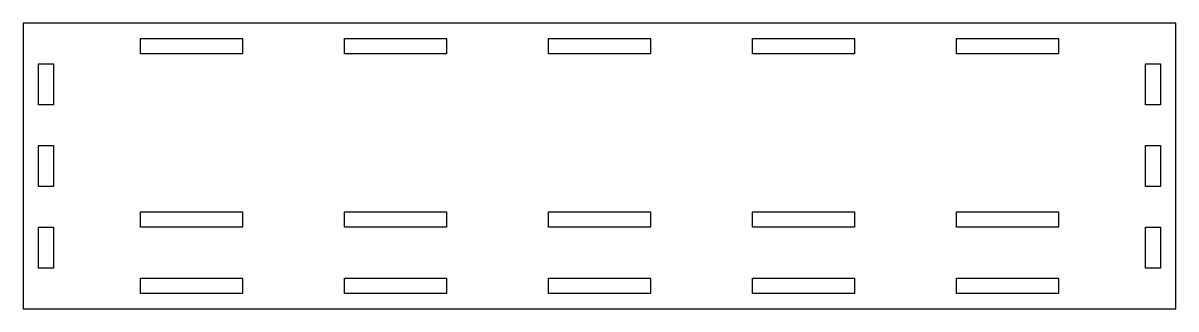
# Model space of a CAD drawing. Extents: x 184 to 410, y 182 to 238.
import ezdxf

# ---------------------------------------------------------------- set-up
doc = ezdxf.new("R2010")
doc.units = 0
doc.layers.add('View', color=7, linetype='CONTINUOUS')

msp = doc.modelspace()

# ---------------------------------------------------------------- linework, layer by layer
at = {"layer": 'View'}
for p, q in [((184, 238), (184, 182)), ((410, 238), (184, 238)), ((410, 182), (410, 238)), ((207, 232), (207, 235)), ((207, 235), (227, 235)), ((227, 235), (227, 232)), ((247, 232), (247, 235)), ((247, 235), (267, 235)), ((267, 235), (267, 232)), ((287, 232), (287, 235)), ((287, 235), (307, 235)), ((307, 235), (307, 232)), ((327, 232), (327, 235)), ((327, 235), (347, 235)), ((347, 235), (347, 232)), ((367, 232), (367, 235)), ((367, 235), (387, 235)), ((387, 235), (387, 232)), ((227, 232), (207, 232)), ((267, 232), (247, 232)), ((307, 232), (287, 232)), ((347, 232), (327, 232)), ((387, 232), (367, 232)), ((187, 222), (187, 230)), ((187, 230), (190, 230)), ((190, 230), (190, 222)), ((404, 222), (404, 230)), ((404, 230), (407, 230)), ((407, 230), (407, 222)), ((190, 222), (187, 222)), ((407, 222), (404, 222)), ((187, 206), (187, 214)), ((187, 214), (190, 214)), ((190, 214), (190, 206)), ((404, 206), (404, 214)), ((404, 214), (407, 214)), ((407, 214), (407, 206)), ((190, 206), (187, 206)), ((407, 206), (404, 206)), ((207, 198), (207, 201)), ((207, 201), (227, 201)), ((227, 201), (227, 198)), ((247, 198), (247, 201)), ((247, 201), (267, 201)), ((267, 201), (267, 198)), ((287, 198), (287, 201)), ((287, 201), (307, 201)), ((307, 201), (307, 198)), ((327, 198), (327, 201)), ((327, 201), (347, 201)), ((347, 201), (347, 198)), ((367, 198), (367, 201)), ((367, 201), (387, 201)), ((387, 201), (387, 198)), ((187, 190), (187, 198)), ((187, 198), (190, 198)), ((190, 198), (190, 190)), ((227, 198), (207, 198)), ((267, 198), (247, 198)), ((307, 198), (287, 198)), ((347, 198), (327, 198)), ((387, 198), (367, 198)), ((404, 190), (404, 198)), ((404, 198), (407, 198)), ((407, 198), (407, 190)), ((190, 190), (187, 190)), ((407, 190), (404, 190)), ((207, 185), (207, 188)), ((207, 188), (227, 188)), ((227, 188), (227, 185)), ((247, 185), (247, 188)), ((247, 188), (267, 188)), ((267, 188), (267, 185)), ((287, 185), (287, 188)), ((287, 188), (307, 188)), ((307, 188), (307, 185)), ((327, 185), (327, 188)), ((327, 188), (347, 188)), ((347, 188), (347, 185)), ((367, 185), (367, 188)), ((367, 188), (387, 188)), ((387, 188), (387, 185)), ((227, 185), (207, 185)), ((267, 185), (247, 185)), ((307, 185), (287, 185)), ((347, 185), (327, 185)), ((387, 185), (367, 185)), ((184, 182), (410, 182))]:
    msp.add_line(p, q, dxfattribs=at)

doc.saveas('drawing.dxf')
